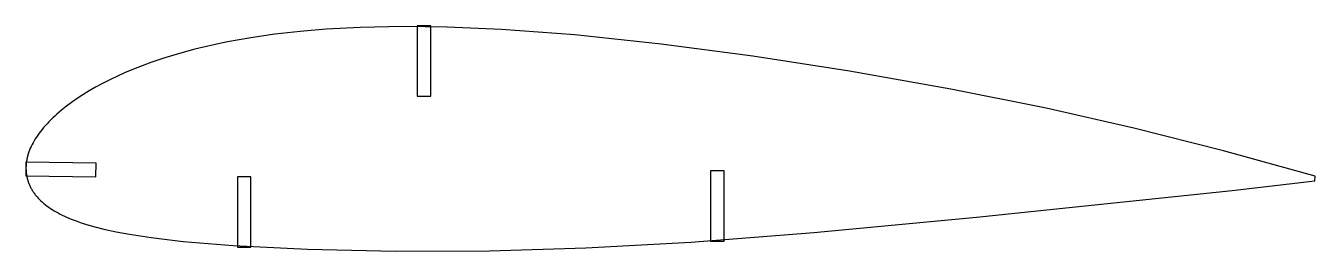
# Model space of a CAD drawing. Extents: x -5.97 to -1.87, y -0.76 to -0.05.
import ezdxf

# ---------------------------------------------------------------- set-up
doc = ezdxf.new("R2010")
doc.units = 0
doc.header["$MEASUREMENT"] = 0
doc.layers.add('DEFAULT', color=18, linetype='CONTINUOUS')

msp = doc.modelspace()

# ---------------------------------------------------------------- linework, layer by layer
at = {"layer": 'DEFAULT'}
msp.add_line((-1.8756, -0.5362), (-1.8744, -0.5213), dxfattribs=at)
msp.add_lwpolyline([(-1.8744, -0.5213), (-2.1657, -0.4411), (-2.4507, -0.3695), (-2.7285, -0.3066), (-3.0314, -0.2456), (-3.3542, -0.1885), (-3.6613, -0.1412), (-3.9522, -0.1031), (-4.2265, -0.0743), (-4.4594, -0.057), (-4.6315, -0.0495), (-4.7727, -0.0477), (-4.9078, -0.0504), (-5.0156, -0.0561), (-5.0986, -0.063), (-5.1786, -0.072), (-5.2554, -0.0831), (-5.329, -0.0961), (-5.3819, -0.1072), (-5.4328, -0.1194), (-5.4816, -0.1325), (-5.5283, -0.1466), (-5.5726, -0.1615), (-5.6146, -0.1772), (-5.6543, -0.1936), (-5.6794, -0.2048), (-5.7035, -0.2162), (-5.7264, -0.2279), (-5.7483, -0.2397), (-5.769, -0.2516), (-5.7887, -0.2637), (-5.8073, -0.2758), (-5.8249, -0.2881), (-5.8414, -0.3003), (-5.8568, -0.3126), (-5.8641, -0.3188), (-5.8712, -0.3249), (-5.878, -0.3311), (-5.8846, -0.3372), (-5.8909, -0.3433), (-5.8969, -0.3494), (-5.9027, -0.3556), (-5.9082, -0.3617), (-5.9135, -0.3678), (-5.9186, -0.3738), (-5.9234, -0.3799), (-5.9279, -0.3859), (-5.9323, -0.3919), (-5.9363, -0.3979), (-5.9402, -0.4039), (-5.9438, -0.4099), (-5.9471, -0.4158), (-5.9502, -0.4217), (-5.9531, -0.4276), (-5.9558, -0.4335), (-5.9582, -0.4393), (-5.9603, -0.4451), (-5.9623, -0.4509), (-5.9632, -0.4538), (-5.964, -0.4567), (-5.9648, -0.4595), (-5.9655, -0.4624), (-5.9661, -0.4652), (-5.9667, -0.4681), (-5.9673, -0.4709), (-5.9678, -0.4738), (-5.9682, -0.4766), (-5.9686, -0.4794), (-5.9689, -0.4822), (-5.9691, -0.485), (-5.9693, -0.4878), (-5.9695, -0.4906), (-5.9696, -0.4934), (-5.9696, -0.4961), (-5.9696, -0.4989), (-5.9695, -0.5017), (-5.9693, -0.5044), (-5.9691, -0.5072), (-5.9689, -0.5099), (-5.9686, -0.5126), (-5.9682, -0.5153), (-5.9678, -0.518), (-5.9673, -0.5207), (-5.9668, -0.5234), (-5.9662, -0.5261), (-5.9655, -0.5288), (-5.9648, -0.5314), (-5.9641, -0.5341), (-5.9633, -0.5367), (-5.9624, -0.5393), (-5.9615, -0.5419), (-5.9606, -0.5445), (-5.9595, -0.547), (-5.9585, -0.5495), (-5.9574, -0.5521), (-5.9562, -0.5545), (-5.955, -0.557), (-5.9537, -0.5595), (-5.9524, -0.5619), (-5.951, -0.5643), (-5.9495, -0.5667), (-5.9481, -0.5691), (-5.9465, -0.5714), (-5.9449, -0.5738), (-5.9433, -0.5761), (-5.9416, -0.5784), (-5.9399, -0.5807), (-5.9381, -0.5829), (-5.9362, -0.5852), (-5.9344, -0.5874), (-5.9304, -0.5918), (-5.9263, -0.5961), (-5.9219, -0.6003), (-5.9174, -0.6044), (-5.9126, -0.6085), (-5.9077, -0.6125), (-5.9026, -0.6164), (-5.8972, -0.6203), (-5.8917, -0.624), (-5.886, -0.6277), (-5.8801, -0.6314), (-5.8739, -0.6349), (-5.8676, -0.6384), (-5.8611, -0.6418), (-5.8545, -0.6451), (-5.8476, -0.6484), (-5.8405, -0.6516), (-5.8259, -0.6578), (-5.8105, -0.6637), (-5.7943, -0.6693), (-5.7775, -0.6747), (-5.7509, -0.6823), (-5.7228, -0.6894), (-5.683, -0.6981), (-5.6404, -0.706), (-5.5716, -0.7165), (-5.4703, -0.7284), (-5.3119, -0.7415), (-5.0749, -0.7534), (-4.7954, -0.7594), (-4.4975, -0.7579), (-4.1912, -0.7487), (-3.8572, -0.7306), (-3.467, -0.7008), (-2.9503, -0.652), (-2.1384, -0.5667), (-1.8756, -0.5362)], dxfattribs=at)
for points in [[(-4.7271, -0.2678), (-4.6841, -0.2678), (-4.6841, -0.0453), (-4.7271, -0.0453)], [(-5.7477, -0.5235), (-5.7471, -0.4805), (-5.9696, -0.4772), (-5.9702, -0.5202)], [(-5.2979, -0.7468), (-5.2549, -0.7468), (-5.2549, -0.5243), (-5.2979, -0.5243)], [(-3.7951, -0.7275), (-3.7521, -0.7275), (-3.7521, -0.505), (-3.7951, -0.505)]]:
    msp.add_lwpolyline(points, close=True, dxfattribs=at)

doc.saveas('drawing.dxf')
